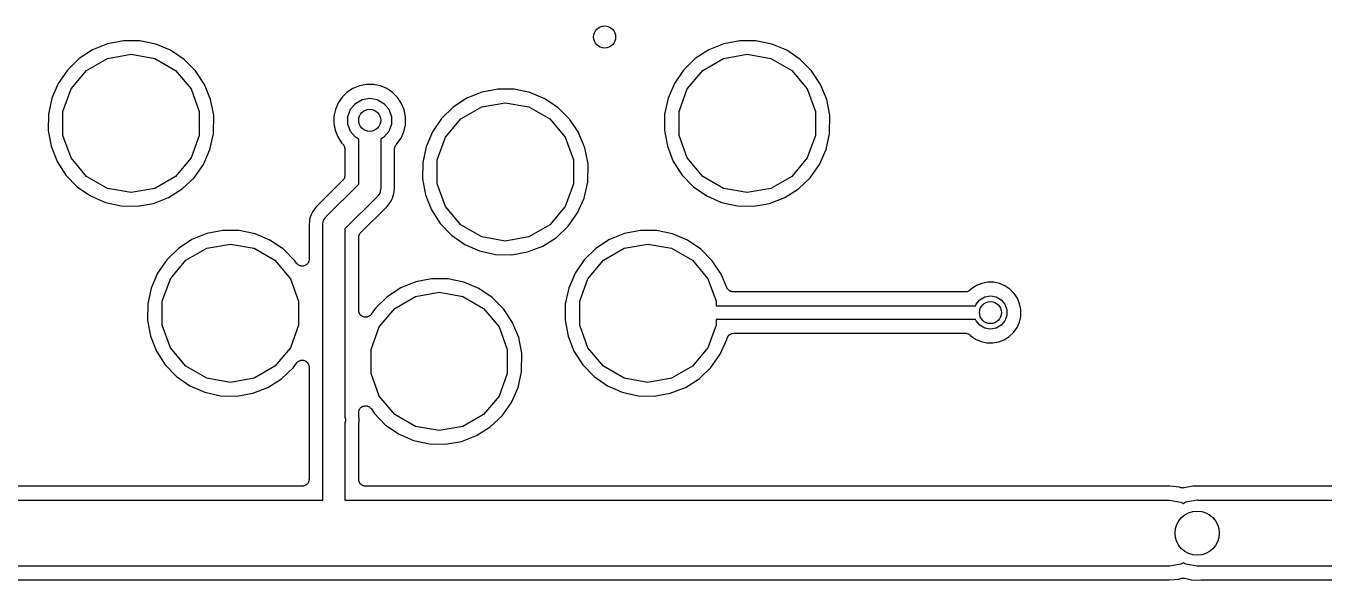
# Model space of a CAD drawing. Extents: x 70 to 229, y -105 to -40.
# Drawn here: x 102.5 to 126.05, y -72.6 to -62.55 of the extents above; entities that cross this region are included whole.
import ezdxf

# ---------------------------------------------------------------- set-up
doc = ezdxf.new("R2010")
doc.units = 0
doc.header["$MEASUREMENT"] = 0
doc.layers.add('BLACK', color=7, linetype='CONTINUOUS')

msp = doc.modelspace()

# ---------------------------------------------------------------- linework, layer by layer
at = {"layer": 'Black'}
for p, q in [((104.275, -62.8169), (103.986, -62.8721)), ((104.57, -62.819), (104.275, -62.8169)), ((104.858, -62.8781), (104.57, -62.819)), ((115.451, -62.8169), (115.162, -62.8721)), ((115.746, -62.819), (115.451, -62.8169)), ((116.034, -62.8781), (115.746, -62.819)), ((103.714, -62.9823), (103.468, -63.1433)), ((103.986, -62.8721), (103.714, -62.9823)), ((103.983, -63.1389), (104.412, -63.0632)), ((104.412, -63.0632), (104.841, -63.1389)), ((105.129, -62.9921), (104.858, -62.8781)), ((105.373, -63.1566), (105.129, -62.9921)), ((114.89, -62.9823), (114.644, -63.1433)), ((115.162, -62.8721), (114.89, -62.9823)), ((115.159, -63.1389), (115.588, -63.0632)), ((115.588, -63.0632), (116.017, -63.1389)), ((116.305, -62.9921), (116.034, -62.8781)), ((116.549, -63.1566), (116.305, -62.9921)), ((103.468, -63.1433), (103.257, -63.3491)), ((103.605, -63.3568), (103.983, -63.1389)), ((104.841, -63.1389), (105.219, -63.3568)), ((105.58, -63.3654), (105.373, -63.1566)), ((114.644, -63.1433), (114.433, -63.3491)), ((114.781, -63.3568), (115.159, -63.1389)), ((116.017, -63.1389), (116.395, -63.3568)), ((116.756, -63.3654), (116.549, -63.1566)), ((103.257, -63.3491), (103.091, -63.5919)), ((103.325, -63.6906), (103.605, -63.3568)), ((105.219, -63.3568), (105.499, -63.6906)), ((105.743, -63.6104), (105.58, -63.3654)), ((114.433, -63.3491), (114.267, -63.5919)), ((114.501, -63.6906), (114.781, -63.3568)), ((116.395, -63.3568), (116.675, -63.6906)), ((116.919, -63.6104), (116.756, -63.3654)), ((103.091, -63.5919), (102.975, -63.8622)), ((103.176, -64.1001), (103.325, -63.6906)), ((105.499, -63.6906), (105.648, -64.1001)), ((105.855, -63.8824), (105.743, -63.6104)), ((108.331, -63.753), (108.24, -63.8422)), ((108.437, -63.6832), (108.331, -63.753)), ((108.556, -63.6354), (108.437, -63.6832)), ((108.681, -63.6115), (108.556, -63.6354)), ((108.808, -63.6124), (108.681, -63.6115)), ((108.933, -63.6381), (108.808, -63.6124)), ((109.051, -63.6875), (108.933, -63.6381)), ((109.156, -63.7587), (109.051, -63.6875)), ((109.246, -63.8492), (109.156, -63.7587)), ((110.774, -63.7511), (110.502, -63.8613)), ((111.063, -63.6959), (110.774, -63.7511)), ((111.358, -63.698), (111.063, -63.6959)), ((111.646, -63.7571), (111.358, -63.698)), ((111.917, -63.8711), (111.646, -63.7571)), ((114.267, -63.5919), (114.151, -63.8622)), ((114.352, -64.1001), (114.501, -63.6906)), ((116.675, -63.6906), (116.824, -64.1001)), ((117.031, -63.8824), (116.919, -63.6104)), ((102.975, -63.8622), (102.914, -64.15)), ((105.912, -64.17), (105.855, -63.8824)), ((108.168, -63.9473), (108.117, -64.0645)), ((108.24, -63.8422), (108.168, -63.9473)), ((108.392, -64.0612), (108.482, -63.9544)), ((108.482, -63.9544), (108.603, -63.8847)), ((108.603, -63.8847), (108.74, -63.8605)), ((108.74, -63.8605), (108.877, -63.8847)), ((108.877, -63.8847), (108.998, -63.9544)), ((108.998, -63.9544), (109.088, -64.0612)), ((109.317, -63.9554), (109.246, -63.8492)), ((109.365, -64.0732), (109.317, -63.9554)), ((110.256, -64.0223), (110.045, -64.2281)), ((110.502, -63.8613), (110.256, -64.0223)), ((110.393, -64.2358), (110.771, -64.0179)), ((110.771, -64.0179), (111.2, -63.9422)), ((111.2, -63.9422), (111.629, -64.0179)), ((111.629, -64.0179), (112.007, -64.2358)), ((112.161, -64.0356), (111.917, -63.8711)), ((112.368, -64.2444), (112.161, -64.0356)), ((114.151, -63.8622), (114.09, -64.15)), ((117.088, -64.17), (117.031, -63.8824)), ((102.914, -64.15), (102.91, -64.4441)), ((103.176, -64.5359), (103.176, -64.1001)), ((105.648, -64.1001), (105.648, -64.5359)), ((105.907, -64.5078), (105.912, -64.17)), ((108.091, -64.1892), (108.089, -64.3167)), ((108.117, -64.0645), (108.091, -64.1892)), ((108.345, -64.1923), (108.392, -64.0612)), ((108.345, -64.3317), (108.345, -64.1923)), ((109.088, -64.0612), (109.135, -64.1923)), ((109.135, -64.1923), (109.135, -64.3317)), ((109.39, -64.1974), (109.365, -64.0732)), ((109.388, -64.3447), (109.39, -64.1974)), ((110.045, -64.2281), (109.879, -64.4709)), ((110.113, -64.5696), (110.393, -64.2358)), ((112.007, -64.2358), (112.287, -64.5696)), ((112.531, -64.4894), (112.368, -64.2444)), ((114.09, -64.15), (114.086, -64.4441)), ((114.352, -64.5359), (114.352, -64.1001)), ((116.824, -64.1001), (116.824, -64.5359)), ((117.083, -64.5078), (117.088, -64.17)), ((102.91, -64.4441), (102.963, -64.7335)), ((105.842, -64.7938), (105.907, -64.5078)), ((108.089, -64.3167), (108.112, -64.442)), ((108.112, -64.442), (108.159, -64.5606)), ((108.392, -64.4628), (108.345, -64.3317)), ((108.482, -64.5696), (108.392, -64.4628)), ((109.088, -64.4628), (108.998, -64.5696)), ((109.135, -64.3317), (109.088, -64.4628)), ((109.308, -64.5846), (109.36, -64.4682)), ((109.36, -64.4682), (109.388, -64.3447)), ((109.879, -64.4709), (109.763, -64.7412)), ((112.536, -64.5023), (112.531, -64.4894)), ((112.643, -64.7614), (112.536, -64.5023)), ((112.536, -64.5023), (112.536, -64.5023)), ((114.086, -64.4441), (114.139, -64.7335)), ((117.018, -64.7938), (117.083, -64.5078)), ((102.963, -64.7335), (103.071, -65.007)), ((103.325, -64.9454), (103.176, -64.5359)), ((105.648, -64.5359), (105.499, -64.9454)), ((108.159, -64.5606), (108.228, -64.6677)), ((108.228, -64.6677), (108.255, -64.6954)), ((108.255, -64.6954), (108.257, -64.6991)), ((108.257, -64.6991), (108.261, -64.7019)), ((108.261, -64.7019), (108.269, -64.717)), ((108.269, -64.717), (108.279, -64.7314)), ((108.279, -64.7314), (108.28, -64.7357)), ((108.28, -64.7357), (108.282, -64.7395)), ((108.282, -64.7395), (108.285, -64.7567)), ((108.54, -64.6031), (108.482, -64.5696)), ((108.54, -65.4172), (108.54, -64.6031)), ((108.998, -64.5696), (108.94, -64.6031)), ((108.94, -64.6031), (108.94, -65.5)), ((109.195, -64.7565), (109.198, -64.7419)), ((109.198, -64.7419), (109.201, -64.7358)), ((109.201, -64.7358), (109.203, -64.7291)), ((109.203, -64.7291), (109.212, -64.7172)), ((109.212, -64.7172), (109.219, -64.7043)), ((109.219, -64.7043), (109.225, -64.6998)), ((109.225, -64.6998), (109.229, -64.6941)), ((109.229, -64.6941), (109.234, -64.6888)), ((109.234, -64.6888), (109.308, -64.5846)), ((109.763, -64.7412), (109.702, -65.029)), ((109.964, -64.9791), (110.113, -64.5696)), ((112.287, -64.5696), (112.436, -64.9791)), ((114.139, -64.7335), (114.247, -65.007)), ((114.501, -64.9454), (114.352, -64.5359)), ((116.824, -64.5359), (116.675, -64.9454)), ((103.605, -65.2792), (103.325, -64.9454)), ((105.499, -64.9454), (105.219, -65.2792)), ((105.723, -65.0625), (105.842, -64.7938)), ((108.285, -64.7567), (108.29, -64.7736)), ((108.29, -64.7736), (108.289, -64.7779)), ((108.289, -64.7779), (108.29, -64.7823)), ((108.29, -64.7823), (108.29, -65.2618)), ((109.19, -64.7847), (109.191, -64.7777)), ((109.19, -65.3336), (109.19, -64.7847)), ((109.191, -64.7707), (109.195, -64.7565)), ((109.191, -64.7777), (109.191, -64.7707)), ((109.964, -65.4149), (109.964, -64.9791)), ((112.436, -64.9791), (112.436, -65.4149)), ((112.7, -65.049), (112.643, -64.7614)), ((114.781, -65.2792), (114.501, -64.9454)), ((116.675, -64.9454), (116.395, -65.2792)), ((116.899, -65.0625), (117.018, -64.7938)), ((103.071, -65.007), (103.231, -65.2542)), ((105.553, -65.3029), (105.723, -65.0625)), ((109.702, -65.029), (109.698, -65.3231)), ((112.695, -65.3868), (112.7, -65.049)), ((114.247, -65.007), (114.407, -65.2542)), ((116.729, -65.3029), (116.899, -65.0625)), ((103.231, -65.2542), (103.435, -65.4658)), ((103.983, -65.4971), (103.605, -65.2792)), ((105.219, -65.2792), (104.841, -65.4971)), ((105.34, -65.5057), (105.553, -65.3029)), ((108.253, -65.3502), (107.776, -65.8275)), ((107.949, -66.0086), (108.54, -65.4172)), ((108.257, -65.3457), (108.253, -65.3502)), ((108.261, -65.3422), (108.257, -65.3457)), ((108.269, -65.328), (108.261, -65.3422)), ((108.278, -65.3147), (108.269, -65.328)), ((108.28, -65.3093), (108.278, -65.3147)), ((108.282, -65.3046), (108.28, -65.3093)), ((108.285, -65.2885), (108.282, -65.3046)), ((108.29, -65.2727), (108.285, -65.2885)), ((108.29, -65.2618), (108.289, -65.2672)), ((108.289, -65.2672), (108.29, -65.2727)), ((109.19, -65.4996), (109.19, -65.3336)), ((109.698, -65.3231), (109.751, -65.6125)), ((110.113, -65.8244), (109.964, -65.4149)), ((112.436, -65.4149), (112.287, -65.8244)), ((112.63, -65.6728), (112.695, -65.3868)), ((114.407, -65.2542), (114.611, -65.4658)), ((115.159, -65.4971), (114.781, -65.2792)), ((116.395, -65.2792), (116.017, -65.4971)), ((116.516, -65.5057), (116.729, -65.3029)), ((103.435, -65.4658), (103.677, -65.6337)), ((103.677, -65.6337), (103.946, -65.7515)), ((104.412, -65.5728), (103.983, -65.4971)), ((104.841, -65.4971), (104.412, -65.5728)), ((104.817, -65.7697), (105.092, -65.6634)), ((105.092, -65.6634), (105.34, -65.5057)), ((108.881, -65.6414), (108.29, -66.2328)), ((108.886, -65.6342), (108.881, -65.6414)), ((108.893, -65.6286), (108.886, -65.6342)), ((108.906, -65.6059), (108.893, -65.6286)), ((108.921, -65.5845), (108.906, -65.6059)), ((108.924, -65.576), (108.921, -65.5845)), ((108.928, -65.5684), (108.924, -65.576)), ((108.932, -65.5427), (108.928, -65.5684)), ((108.939, -65.5174), (108.932, -65.5427)), ((108.94, -65.5), (108.938, -65.5087)), ((108.938, -65.5087), (108.939, -65.5174)), ((109.133, -65.7128), (109.154, -65.675)), ((109.154, -65.675), (109.167, -65.6336)), ((109.167, -65.6324), (109.18, -65.5912)), ((109.167, -65.633), (109.167, -65.6324)), ((109.167, -65.6336), (109.167, -65.633)), ((109.18, -65.5912), (109.185, -65.5482)), ((109.185, -65.5469), (109.19, -65.5006)), ((109.185, -65.5475), (109.185, -65.5469)), ((109.185, -65.5482), (109.185, -65.5475)), ((109.19, -65.5006), (109.19, -65.4996)), ((109.751, -65.6125), (109.859, -65.886)), ((112.511, -65.9415), (112.63, -65.6728)), ((114.611, -65.4658), (114.853, -65.6337)), ((114.853, -65.6337), (115.122, -65.7515)), ((115.588, -65.5728), (115.159, -65.4971)), ((116.017, -65.4971), (115.588, -65.5728)), ((115.993, -65.7697), (116.268, -65.6634)), ((116.268, -65.6634), (116.516, -65.5057)), ((103.946, -65.7515), (104.234, -65.8147)), ((104.234, -65.8147), (104.528, -65.8208)), ((104.528, -65.8208), (104.817, -65.7697)), ((107.718, -65.8979), (107.697, -65.936)), ((107.745, -65.8648), (107.718, -65.8979)), ((107.746, -65.8642), (107.745, -65.8648)), ((107.776, -65.8275), (107.746, -65.8638)), ((107.746, -65.8638), (107.746, -65.8642)), ((108.577, -66.2998), (109.054, -65.8225)), ((109.054, -65.8225), (109.084, -65.7862)), ((109.084, -65.7857), (109.085, -65.7852)), ((109.084, -65.7862), (109.084, -65.7857)), ((109.085, -65.7852), (109.112, -65.7521)), ((109.112, -65.7521), (109.133, -65.714)), ((109.133, -65.7135), (109.133, -65.7128)), ((109.133, -65.714), (109.133, -65.7135)), ((109.859, -65.886), (110.019, -66.1332)), ((110.393, -66.1582), (110.113, -65.8244)), ((112.287, -65.8244), (112.007, -66.1582)), ((115.122, -65.7515), (115.41, -65.8147)), ((115.41, -65.8147), (115.704, -65.8208)), ((115.704, -65.8208), (115.889, -65.7882)), ((115.889, -65.7882), (115.993, -65.7697)), ((107.645, -66.1031), (107.64, -66.1494)), ((107.64, -66.1494), (107.64, -66.1504)), ((107.64, -66.1504), (107.64, -66.7836)), ((107.65, -66.0588), (107.645, -66.1018)), ((107.645, -66.1018), (107.645, -66.1025)), ((107.645, -66.1025), (107.645, -66.1031)), ((107.663, -66.0176), (107.65, -66.0588)), ((107.676, -65.975), (107.663, -66.0164)), ((107.663, -66.0164), (107.663, -66.017)), ((107.663, -66.017), (107.663, -66.0176)), ((107.697, -65.9372), (107.676, -65.975)), ((107.697, -65.936), (107.697, -65.9365)), ((107.697, -65.9365), (107.697, -65.9372)), ((107.89, -66.15), (107.892, -66.1413)), ((107.89, -69.69), (107.89, -66.15)), ((107.891, -66.1326), (107.898, -66.1073)), ((107.892, -66.1413), (107.891, -66.1326)), ((107.898, -66.1073), (107.902, -66.0816)), ((107.902, -66.0816), (107.906, -66.074)), ((107.906, -66.074), (107.909, -66.0655)), ((107.909, -66.0655), (107.924, -66.0441)), ((107.924, -66.0441), (107.937, -66.0214)), ((107.937, -66.0214), (107.944, -66.0158)), ((107.944, -66.0158), (107.949, -66.0086)), ((110.019, -66.1332), (110.223, -66.3448)), ((110.771, -66.3761), (110.393, -66.1582)), ((112.007, -66.1582), (111.629, -66.3761)), ((112.341, -66.1819), (112.511, -65.9415)), ((105.788, -66.3161), (105.516, -66.4263)), ((106.077, -66.2609), (105.788, -66.3161)), ((106.372, -66.263), (106.077, -66.2609)), ((106.66, -66.3221), (106.372, -66.263)), ((106.931, -66.4361), (106.66, -66.3221)), ((108.29, -66.2328), (108.29, -69.6481)), ((108.54, -66.3773), (108.545, -66.3615)), ((108.541, -66.3828), (108.54, -66.3773)), ((108.54, -66.3882), (108.541, -66.3828)), ((108.54, -67.7093), (108.54, -66.3882)), ((108.545, -66.3615), (108.548, -66.3454)), ((108.548, -66.3454), (108.55, -66.3407)), ((108.55, -66.3407), (108.552, -66.3353)), ((108.552, -66.3353), (108.561, -66.322)), ((108.561, -66.322), (108.569, -66.3078)), ((108.569, -66.3078), (108.573, -66.3043)), ((108.573, -66.3043), (108.577, -66.2998)), ((110.223, -66.3448), (110.465, -66.5127)), ((111.2, -66.4518), (110.771, -66.3761)), ((111.629, -66.3761), (111.2, -66.4518)), ((111.88, -66.5424), (112.128, -66.3847)), ((112.128, -66.3847), (112.341, -66.1819)), ((113.36, -66.3161), (113.088, -66.4263)), ((113.649, -66.2609), (113.36, -66.3161)), ((113.944, -66.263), (113.649, -66.2609)), ((114.232, -66.3221), (113.944, -66.263)), ((114.503, -66.4361), (114.232, -66.3221)), ((105.27, -66.5873), (105.059, -66.7931)), ((105.516, -66.4263), (105.27, -66.5873)), ((105.407, -66.8008), (105.785, -66.5829)), ((105.785, -66.5829), (106.214, -66.5072)), ((106.214, -66.5072), (106.643, -66.5829)), ((106.643, -66.5829), (107.021, -66.8008)), ((107.175, -66.6006), (106.931, -66.4361)), ((107.382, -66.8094), (107.175, -66.6006)), ((110.465, -66.5127), (110.734, -66.6305)), ((110.734, -66.6305), (111.022, -66.6937)), ((111.605, -66.6487), (111.88, -66.5424)), ((112.842, -66.5873), (112.631, -66.7931)), ((113.088, -66.4263), (112.842, -66.5873)), ((112.979, -66.8008), (113.357, -66.5829)), ((113.357, -66.5829), (113.786, -66.5072)), ((113.786, -66.5072), (114.215, -66.5829)), ((114.215, -66.5829), (114.593, -66.8008)), ((114.747, -66.6006), (114.503, -66.4361)), ((114.954, -66.8094), (114.747, -66.6006)), ((105.059, -66.7931), (104.893, -67.0359)), ((105.127, -67.1346), (105.407, -66.8008)), ((107.021, -66.8008), (107.301, -67.1346)), ((107.411, -66.8528), (107.382, -66.8094)), ((107.416, -66.8579), (107.411, -66.8528)), ((107.419, -66.8639), (107.416, -66.8579)), ((107.431, -66.8735), (107.419, -66.8639)), ((107.611, -66.8639), (107.605, -66.8685)), ((107.618, -66.8511), (107.611, -66.8639)), ((107.627, -66.8392), (107.618, -66.8511)), ((107.629, -66.8324), (107.627, -66.8392)), ((107.632, -66.8264), (107.629, -66.8324)), ((107.635, -66.8117), (107.632, -66.8264)), ((107.639, -66.7975), (107.635, -66.8117)), ((107.64, -66.7836), (107.639, -66.7905)), ((107.639, -66.7905), (107.639, -66.7975)), ((111.022, -66.6937), (111.316, -66.6998)), ((111.316, -66.6998), (111.605, -66.6487)), ((112.631, -66.7931), (112.465, -67.0359)), ((112.699, -67.1346), (112.979, -66.8008)), ((114.593, -66.8008), (114.873, -67.1346)), ((115.117, -67.0544), (114.954, -66.8094)), ((104.893, -67.0359), (104.777, -67.3062)), ((107.441, -66.8842), (107.431, -66.8735)), ((107.447, -66.8873), (107.441, -66.8842)), ((107.453, -66.8919), (107.447, -66.8873)), ((107.466, -66.8969), (107.453, -66.8919)), ((107.48, -66.9035), (107.466, -66.8969)), ((107.487, -66.9043), (107.48, -66.9035)), ((107.493, -66.9067), (107.487, -66.9043)), ((107.508, -66.9067), (107.493, -66.9067)), ((107.523, -66.9084), (107.508, -66.9067)), ((107.53, -66.9067), (107.523, -66.9084)), ((107.537, -66.9067), (107.53, -66.9067)), ((107.551, -66.9016), (107.537, -66.9067)), ((107.565, -66.8981), (107.551, -66.9016)), ((107.571, -66.8943), (107.565, -66.8981)), ((107.578, -66.8919), (107.571, -66.8943)), ((107.589, -66.8823), (107.578, -66.8919)), ((107.601, -66.8741), (107.589, -66.8823)), ((107.605, -66.8685), (107.601, -66.8741)), ((112.465, -67.0359), (112.349, -67.3062)), ((115.217, -67.2976), (115.117, -67.0544)), ((104.777, -67.3062), (104.716, -67.594)), ((104.978, -67.5441), (105.127, -67.1346)), ((107.301, -67.1346), (107.45, -67.5441)), ((109.302, -67.3003), (109.056, -67.4613)), ((109.574, -67.1901), (109.302, -67.3003)), ((109.863, -67.1349), (109.574, -67.1901)), ((110.158, -67.137), (109.863, -67.1349)), ((110.446, -67.1961), (110.158, -67.137)), ((110.717, -67.3101), (110.446, -67.1961)), ((110.961, -67.4746), (110.717, -67.3101)), ((112.349, -67.3062), (112.288, -67.594)), ((112.55, -67.5441), (112.699, -67.1346)), ((114.873, -67.1346), (115.022, -67.5441)), ((115.222, -67.3047), (115.217, -67.2976)), ((115.224, -67.3125), (115.222, -67.3047)), ((115.233, -67.3229), (115.224, -67.3125)), ((115.24, -67.3343), (115.233, -67.3229)), ((115.247, -67.3394), (115.24, -67.3343)), ((119.633, -67.3393), (119.629, -67.342)), ((119.654, -67.3193), (119.633, -67.3393)), ((119.744, -67.2602), (119.654, -67.3193)), ((119.844, -67.2198), (119.744, -67.2602)), ((119.95, -67.1996), (119.844, -67.2198)), ((120.058, -67.2004), (119.95, -67.1996)), ((120.163, -67.222), (120.058, -67.2004)), ((120.263, -67.2638), (120.163, -67.222)), ((120.352, -67.3242), (120.263, -67.2638)), ((120.428, -67.4007), (120.352, -67.3242)), ((104.978, -67.9799), (104.978, -67.5441)), ((107.45, -67.5441), (107.45, -67.9799)), ((109.056, -67.4613), (108.845, -67.6671)), ((109.193, -67.6748), (109.571, -67.4569)), ((109.571, -67.4569), (110, -67.3812)), ((110, -67.3812), (110.429, -67.4569)), ((110.429, -67.4569), (110.807, -67.6748)), ((111.168, -67.6834), (110.961, -67.4746)), ((112.55, -67.9799), (112.55, -67.5441)), ((115.022, -67.5441), (115.022, -67.625)), ((115.252, -67.3458), (115.247, -67.3394)), ((115.264, -67.3525), (115.252, -67.3458)), ((115.275, -67.3608), (115.264, -67.3525)), ((115.283, -67.3633), (115.275, -67.3608)), ((115.29, -67.3675), (115.283, -67.3633)), ((115.303, -67.3698), (115.29, -67.3675)), ((115.316, -67.3739), (115.303, -67.3698)), ((115.324, -67.3736), (115.316, -67.3739)), ((115.333, -67.375), (115.324, -67.3736)), ((119.546, -67.375), (115.333, -67.375)), ((119.551, -67.3742), (119.546, -67.375)), ((119.555, -67.3746), (119.551, -67.3742)), ((119.572, -67.3704), (119.555, -67.3746)), ((119.589, -67.3675), (119.572, -67.3704)), ((119.593, -67.365), (119.589, -67.3675)), ((119.597, -67.3638), (119.593, -67.365)), ((119.611, -67.3542), (119.597, -67.3638)), ((119.626, -67.3458), (119.611, -67.3542)), ((119.629, -67.342), (119.626, -67.3458)), ((119.739, -67.5994), (119.806, -67.5193)), ((119.806, -67.5193), (119.897, -67.467)), ((119.897, -67.467), (120, -67.4489)), ((120, -67.4489), (120.103, -67.467)), ((120.103, -67.467), (120.194, -67.5193)), ((120.194, -67.5193), (120.261, -67.5994)), ((120.488, -67.4905), (120.428, -67.4007)), ((120.529, -67.5903), (120.488, -67.4905)), ((104.716, -67.594), (104.712, -67.8881)), ((108.541, -67.7154), (108.54, -67.7093)), ((108.541, -67.7215), (108.541, -67.7154)), ((108.545, -67.7366), (108.541, -67.7215)), ((108.548, -67.7521), (108.545, -67.7366)), ((108.551, -67.7574), (108.548, -67.7521)), ((108.552, -67.7633), (108.551, -67.7574)), ((108.561, -67.7761), (108.552, -67.7633)), ((108.569, -67.7897), (108.561, -67.7761)), ((108.574, -67.7936), (108.569, -67.7897)), ((108.578, -67.7986), (108.574, -67.7936)), ((108.59, -67.8075), (108.578, -67.7986)), ((108.602, -67.8176), (108.59, -67.8075)), ((108.749, -67.7997), (108.738, -67.811)), ((108.761, -67.7897), (108.749, -67.7997)), ((108.764, -67.7843), (108.761, -67.7897)), ((108.768, -67.7799), (108.764, -67.7843)), ((108.845, -67.6671), (108.768, -67.7799)), ((108.913, -68.0086), (109.193, -67.6748)), ((110.807, -67.6748), (111.087, -68.0086)), ((111.331, -67.9284), (111.168, -67.6834)), ((112.288, -67.594), (112.284, -67.8881)), ((115.022, -67.625), (119.73, -67.625)), ((119.73, -67.625), (119.739, -67.5994)), ((120.261, -67.5994), (120.297, -67.6977)), ((120.297, -67.8023), (120.261, -67.9006)), ((120.297, -67.6977), (120.297, -67.8023)), ((120.55, -67.6952), (120.529, -67.5903)), ((120.548, -67.8201), (120.55, -67.6952)), ((104.712, -67.8881), (104.765, -68.1775)), ((105.127, -68.3894), (104.978, -67.9799)), ((107.45, -67.9799), (107.301, -68.3894)), ((108.608, -67.8197), (108.602, -67.8176)), ((108.613, -67.8232), (108.608, -67.8197)), ((108.629, -67.8271), (108.613, -67.8232)), ((108.643, -67.8324), (108.629, -67.8271)), ((108.649, -67.8324), (108.643, -67.8324)), ((108.655, -67.834), (108.649, -67.8324)), ((108.671, -67.8324), (108.655, -67.834)), ((108.687, -67.8324), (108.671, -67.8324)), ((108.692, -67.8303), (108.687, -67.8324)), ((108.699, -67.8297), (108.692, -67.8303)), ((108.713, -67.8229), (108.699, -67.8297)), ((108.727, -67.8176), (108.713, -67.8229)), ((108.732, -67.8136), (108.727, -67.8176)), ((108.738, -67.811), (108.732, -67.8136)), ((108.764, -68.4181), (108.913, -68.0086)), ((111.087, -68.0086), (111.236, -68.4181)), ((111.338, -67.9463), (111.331, -67.9284)), ((111.443, -68.2004), (111.338, -67.9463)), ((111.338, -67.9463), (111.338, -67.9463)), ((112.284, -67.8881), (112.337, -68.1775)), ((112.699, -68.3894), (112.55, -67.9799)), ((115.022, -67.9799), (114.873, -68.3894)), ((119.73, -67.875), (115.022, -67.875)), ((115.022, -67.875), (115.022, -67.9799)), ((119.739, -67.9006), (119.73, -67.875)), ((119.806, -67.9807), (119.739, -67.9006)), ((119.897, -68.033), (119.806, -67.9807)), ((120, -68.0511), (119.897, -68.033)), ((120.103, -68.033), (120, -68.0511)), ((120.194, -67.9807), (120.103, -68.033)), ((120.261, -67.9006), (120.194, -67.9807)), ((120.418, -68.1111), (120.481, -68.023)), ((120.481, -68.023), (120.524, -67.9245)), ((120.524, -67.9245), (120.548, -67.8201)), ((104.765, -68.1775), (104.873, -68.451)), ((111.5, -68.488), (111.443, -68.2004)), ((112.337, -68.1775), (112.445, -68.451)), ((115.097, -68.5065), (115.216, -68.2378)), ((115.216, -68.2378), (115.22, -68.2223)), ((115.22, -68.2223), (115.227, -68.2051)), ((115.227, -68.2051), (115.233, -68.1875)), ((115.233, -68.1875), (115.235, -68.1851)), ((115.235, -68.1851), (115.237, -68.1823)), ((115.237, -68.1823), (115.249, -68.1686)), ((115.249, -68.1686), (115.261, -68.1542)), ((115.261, -68.1542), (115.264, -68.1527)), ((115.264, -68.1527), (115.266, -68.1504)), ((115.266, -68.1504), (115.283, -68.1419)), ((115.283, -68.1419), (115.299, -68.1325)), ((115.299, -68.1325), (115.302, -68.132)), ((115.302, -68.132), (115.305, -68.1306)), ((115.305, -68.1306), (115.323, -68.1282)), ((115.323, -68.1282), (115.342, -68.125)), ((115.342, -68.125), (119.544, -68.125)), ((119.544, -68.125), (119.551, -68.1261)), ((119.551, -68.1261), (119.558, -68.1257)), ((119.558, -68.1257), (119.572, -68.1299)), ((119.572, -68.1299), (119.587, -68.1325)), ((119.587, -68.1325), (119.593, -68.1358)), ((119.593, -68.1358), (119.599, -68.1376)), ((119.599, -68.1376), (119.612, -68.1466)), ((119.612, -68.1466), (119.625, -68.1542)), ((119.625, -68.1542), (119.629, -68.1593)), ((119.629, -68.1593), (119.634, -68.1632)), ((119.634, -68.1632), (119.642, -68.1709)), ((119.642, -68.1709), (119.73, -68.2324)), ((119.73, -68.2324), (119.829, -68.2756)), ((119.829, -68.2756), (119.935, -68.2988)), ((120.149, -68.2823), (120.249, -68.2433)), ((120.249, -68.2433), (120.34, -68.1855)), ((120.34, -68.1855), (120.418, -68.1111)), ((104.873, -68.451), (105.033, -68.6982)), ((105.407, -68.7232), (105.127, -68.3894)), ((107.301, -68.3894), (107.021, -68.7232)), ((108.764, -68.8539), (108.764, -68.4181)), ((111.236, -68.4181), (111.236, -68.8539)), ((111.495, -68.8258), (111.5, -68.488)), ((112.445, -68.451), (112.605, -68.6982)), ((112.979, -68.7232), (112.699, -68.3894)), ((114.873, -68.3894), (114.593, -68.7232)), ((114.927, -68.7469), (115.097, -68.5065)), ((119.935, -68.2988), (120.042, -68.301)), ((120.042, -68.301), (120.149, -68.2823)), ((105.033, -68.6982), (105.237, -68.9098)), ((105.785, -68.9411), (105.407, -68.7232)), ((107.021, -68.7232), (106.643, -68.9411)), ((107.142, -68.9497), (107.355, -68.7469)), ((107.355, -68.7469), (107.413, -68.6648)), ((107.413, -68.6648), (107.417, -68.6611)), ((107.417, -68.6611), (107.419, -68.6566)), ((107.419, -68.6566), (107.432, -68.6459)), ((107.432, -68.6459), (107.444, -68.6343)), ((107.444, -68.6343), (107.448, -68.632)), ((107.448, -68.632), (107.453, -68.6286)), ((107.453, -68.6286), (107.468, -68.623)), ((107.468, -68.623), (107.483, -68.616)), ((107.483, -68.616), (107.488, -68.6156)), ((107.488, -68.6156), (107.493, -68.6138)), ((107.493, -68.6138), (107.51, -68.6138)), ((107.51, -68.6138), (107.526, -68.6124)), ((107.526, -68.6124), (107.531, -68.6138)), ((107.531, -68.6138), (107.537, -68.6138)), ((107.537, -68.6138), (107.552, -68.6195)), ((107.552, -68.6195), (107.568, -68.6238)), ((107.568, -68.6238), (107.573, -68.6268)), ((107.573, -68.6268), (107.578, -68.6286)), ((107.578, -68.6286), (107.59, -68.6393)), ((107.59, -68.6393), (107.604, -68.6488)), ((107.604, -68.6488), (107.607, -68.6532)), ((107.607, -68.6532), (107.611, -68.6566)), ((107.611, -68.6566), (107.619, -68.6709)), ((107.619, -68.6709), (107.628, -68.6845)), ((107.628, -68.6845), (107.63, -68.6896)), ((107.63, -68.6896), (107.632, -68.6941)), ((107.632, -68.6941), (107.635, -68.7104)), ((107.635, -68.7104), (107.64, -68.7264)), ((107.64, -68.7264), (107.639, -68.7317)), ((107.639, -68.7317), (107.64, -68.7369)), ((107.64, -68.7369), (107.64, -70.775)), ((112.605, -68.6982), (112.809, -68.9098)), ((113.357, -68.9411), (112.979, -68.7232)), ((114.593, -68.7232), (114.215, -68.9411)), ((114.714, -68.9497), (114.927, -68.7469)), ((105.237, -68.9098), (105.479, -69.0777)), ((106.214, -69.0168), (105.785, -68.9411)), ((106.643, -68.9411), (106.214, -69.0168)), ((106.894, -69.1074), (107.142, -68.9497)), ((108.913, -69.2634), (108.764, -68.8539)), ((111.236, -68.8539), (111.087, -69.2634)), ((111.43, -69.1118), (111.495, -68.8258)), ((112.809, -68.9098), (113.051, -69.0777)), ((113.786, -69.0168), (113.357, -68.9411)), ((114.215, -68.9411), (113.786, -69.0168)), ((114.466, -69.1074), (114.714, -68.9497)), ((105.479, -69.0777), (105.748, -69.1955)), ((105.748, -69.1955), (106.036, -69.2587)), ((106.33, -69.2648), (106.619, -69.2137)), ((106.619, -69.2137), (106.894, -69.1074)), ((111.311, -69.3805), (111.43, -69.1118)), ((113.051, -69.0777), (113.32, -69.1955)), ((113.32, -69.1955), (113.608, -69.2587)), ((113.902, -69.2648), (114.191, -69.2137)), ((114.191, -69.2137), (114.466, -69.1074)), ((106.036, -69.2587), (106.33, -69.2648)), ((108.592, -69.4651), (108.602, -69.4561)), ((108.602, -69.4561), (108.61, -69.4534)), ((108.61, -69.4534), (108.617, -69.4492)), ((108.617, -69.4492), (108.63, -69.4461)), ((108.63, -69.4461), (108.643, -69.4413)), ((108.643, -69.4413), (108.651, -69.4413)), ((108.651, -69.4413), (108.659, -69.4395)), ((108.659, -69.4395), (108.673, -69.4413)), ((108.673, -69.4413), (108.687, -69.4413)), ((108.687, -69.4413), (108.694, -69.444)), ((108.694, -69.444), (108.702, -69.445)), ((108.702, -69.445), (108.714, -69.4514)), ((108.714, -69.4514), (108.727, -69.4561)), ((108.727, -69.4561), (108.734, -69.4612)), ((109.193, -69.5972), (108.913, -69.2634)), ((111.087, -69.2634), (110.807, -69.5972)), ((111.141, -69.6209), (111.311, -69.3805)), ((113.608, -69.2587), (113.902, -69.2648)), ((107.89, -71.15), (107.89, -69.69)), ((108.29, -69.6481), (108.299, -69.6826)), ((108.299, -69.6826), (108.293, -69.7518)), ((108.54, -69.5644), (108.541, -69.5566)), ((108.54, -69.5936), (108.54, -69.5644)), ((108.541, -69.5999), (108.54, -69.5936)), ((108.541, -69.5487), (108.545, -69.5354)), ((108.541, -69.5566), (108.541, -69.5487)), ((108.541, -69.6051), (108.541, -69.5999)), ((108.549, -69.7047), (108.541, -69.6051)), ((108.545, -69.5354), (108.548, -69.5216)), ((108.548, -69.5216), (108.551, -69.5148)), ((108.551, -69.5148), (108.554, -69.5072)), ((108.554, -69.5072), (108.562, -69.4961)), ((108.562, -69.4961), (108.569, -69.484)), ((108.569, -69.484), (108.575, -69.479)), ((108.575, -69.479), (108.58, -69.4727)), ((108.58, -69.4727), (108.592, -69.4651)), ((108.734, -69.4612), (108.741, -69.4648)), ((108.741, -69.4648), (108.75, -69.4751)), ((108.75, -69.4751), (108.761, -69.484)), ((108.761, -69.484), (108.765, -69.4909)), ((108.765, -69.4909), (108.77, -69.4967)), ((108.77, -69.4967), (108.819, -69.5722)), ((108.819, -69.5722), (109.023, -69.7838)), ((109.571, -69.8151), (109.193, -69.5972)), ((110.807, -69.5972), (110.429, -69.8151)), ((110.928, -69.8237), (111.141, -69.6209)), ((108.293, -69.7518), (108.29, -69.7586)), ((108.29, -69.7586), (108.29, -71.15)), ((108.54, -69.7978), (108.541, -69.7911)), ((108.54, -70.775), (108.54, -69.7978)), ((108.541, -69.7843), (108.549, -69.7047)), ((108.541, -69.7911), (108.541, -69.7843)), ((109.023, -69.7838), (109.265, -69.9517)), ((110, -69.8908), (109.571, -69.8151)), ((110.429, -69.8151), (110, -69.8908)), ((110.68, -69.9814), (110.928, -69.8237)), ((109.265, -69.9517), (109.534, -70.0695)), ((109.534, -70.0695), (109.822, -70.1327)), ((109.822, -70.1327), (110.116, -70.1388)), ((110.116, -70.1388), (110.405, -70.0877)), ((110.405, -70.0877), (110.68, -69.9814)), ((107.595, -70.8708), (107.586, -70.8762)), ((107.602, -70.8624), (107.595, -70.8708)), ((107.611, -70.8553), (107.602, -70.8624)), ((107.616, -70.8459), (107.611, -70.8553)), ((107.623, -70.8375), (107.616, -70.8459)), ((107.627, -70.8272), (107.623, -70.8375)), ((107.632, -70.8178), (107.627, -70.8272)), ((107.634, -70.807), (107.632, -70.8178)), ((107.638, -70.7967), (107.634, -70.807)), ((107.64, -70.775), (107.638, -70.7858)), ((107.638, -70.7858), (107.638, -70.7967)), ((108.542, -70.7858), (108.54, -70.775)), ((108.542, -70.7967), (108.542, -70.7858)), ((108.546, -70.807), (108.542, -70.7967)), ((108.548, -70.8178), (108.546, -70.807)), ((108.553, -70.8272), (108.548, -70.8178)), ((108.557, -70.8375), (108.553, -70.8272)), ((108.564, -70.8459), (108.557, -70.8375)), ((108.569, -70.8553), (108.564, -70.8459)), ((108.578, -70.8624), (108.569, -70.8553)), ((108.585, -70.8708), (108.578, -70.8624)), ((108.594, -70.8762), (108.585, -70.8708)), ((107.515, -70.9), (88.665, -70.9)), ((107.526, -70.8981), (107.515, -70.9)), ((107.537, -70.8981), (107.526, -70.8981)), ((107.547, -70.8944), (107.537, -70.8981)), ((107.558, -70.8925), (107.547, -70.8944)), ((107.567, -70.887), (107.558, -70.8925)), ((107.578, -70.8833), (107.567, -70.887)), ((107.586, -70.8762), (107.578, -70.8833)), ((108.602, -70.8833), (108.594, -70.8762)), ((108.613, -70.887), (108.602, -70.8833)), ((108.622, -70.8925), (108.613, -70.887)), ((108.633, -70.8944), (108.622, -70.8925)), ((108.643, -70.8981), (108.633, -70.8944)), ((108.654, -70.8981), (108.643, -70.8981)), ((108.665, -70.9), (108.654, -70.8981)), ((123.25, -70.9), (108.665, -70.9)), ((123.256, -70.9), (123.25, -70.9)), ((123.427, -70.9192), (123.256, -70.9)), ((123.45, -70.9266), (123.427, -70.9192)), ((123.459, -70.9278), (123.45, -70.9266)), ((123.468, -70.9308), (123.459, -70.9278)), ((123.48, -70.9306), (123.468, -70.9308)), ((123.493, -70.9323), (123.48, -70.9306)), ((123.502, -70.9303), (123.493, -70.9323)), ((123.511, -70.9302), (123.502, -70.9303)), ((123.673, -70.8994), (123.511, -70.9302)), ((123.759, -70.9), (123.673, -70.8994)), ((123.759, -70.9), (123.759, -70.8999)), ((123.759, -70.8999), (123.759, -70.9)), ((131.495, -70.9), (123.759, -70.9)), ((90.5, -71.15), (107.89, -71.15)), ((108.29, -71.15), (123.25, -71.15)), ((123.25, -71.15), (123.455, -71.1862)), ((123.455, -71.1862), (123.498, -71.2107)), ((123.498, -71.2107), (123.544, -71.184)), ((123.544, -71.184), (123.75, -71.1477)), ((123.75, -71.1477), (123.763, -71.15)), ((123.763, -71.15), (131.495, -71.15)), ((108.15, -72.35), (90.5, -72.35)), ((123.25, -72.35), (108.15, -72.35)), ((123.455, -72.3138), (123.25, -72.35)), ((123.498, -72.2893), (123.455, -72.3138)), ((123.544, -72.316), (123.498, -72.2893)), ((123.75, -72.3523), (123.544, -72.316)), ((123.763, -72.35), (123.75, -72.3523)), ((130.659, -72.35), (123.763, -72.35)), ((82.2104, -72.6), (123.244, -72.6)), ((123.244, -72.6), (123.415, -72.5832)), ((123.415, -72.5832), (123.454, -72.5715)), ((123.454, -72.5715), (123.464, -72.5703)), ((123.464, -72.5703), (123.473, -72.5673)), ((123.473, -72.5673), (123.485, -72.5677)), ((123.485, -72.5677), (123.497, -72.5664)), ((123.497, -72.5664), (123.507, -72.5687)), ((123.507, -72.5687), (123.517, -72.5691)), ((123.517, -72.5691), (123.649, -72.5981)), ((123.649, -72.5981), (123.825, -72.6018)), ((123.825, -72.6018), (123.836, -72.6)), ((123.836, -72.6), (130.571, -72.6))]:
    msp.add_line(p, q, dxfattribs=at)
for centre, radius in [((113, -62.75), 0.2), ((108.74, -64.262), 0.2), ((120, -67.75), 0.2), ((123.75, -71.75), 0.4)]:
    msp.add_circle(centre, radius, dxfattribs=at)

doc.saveas('drawing.dxf')
